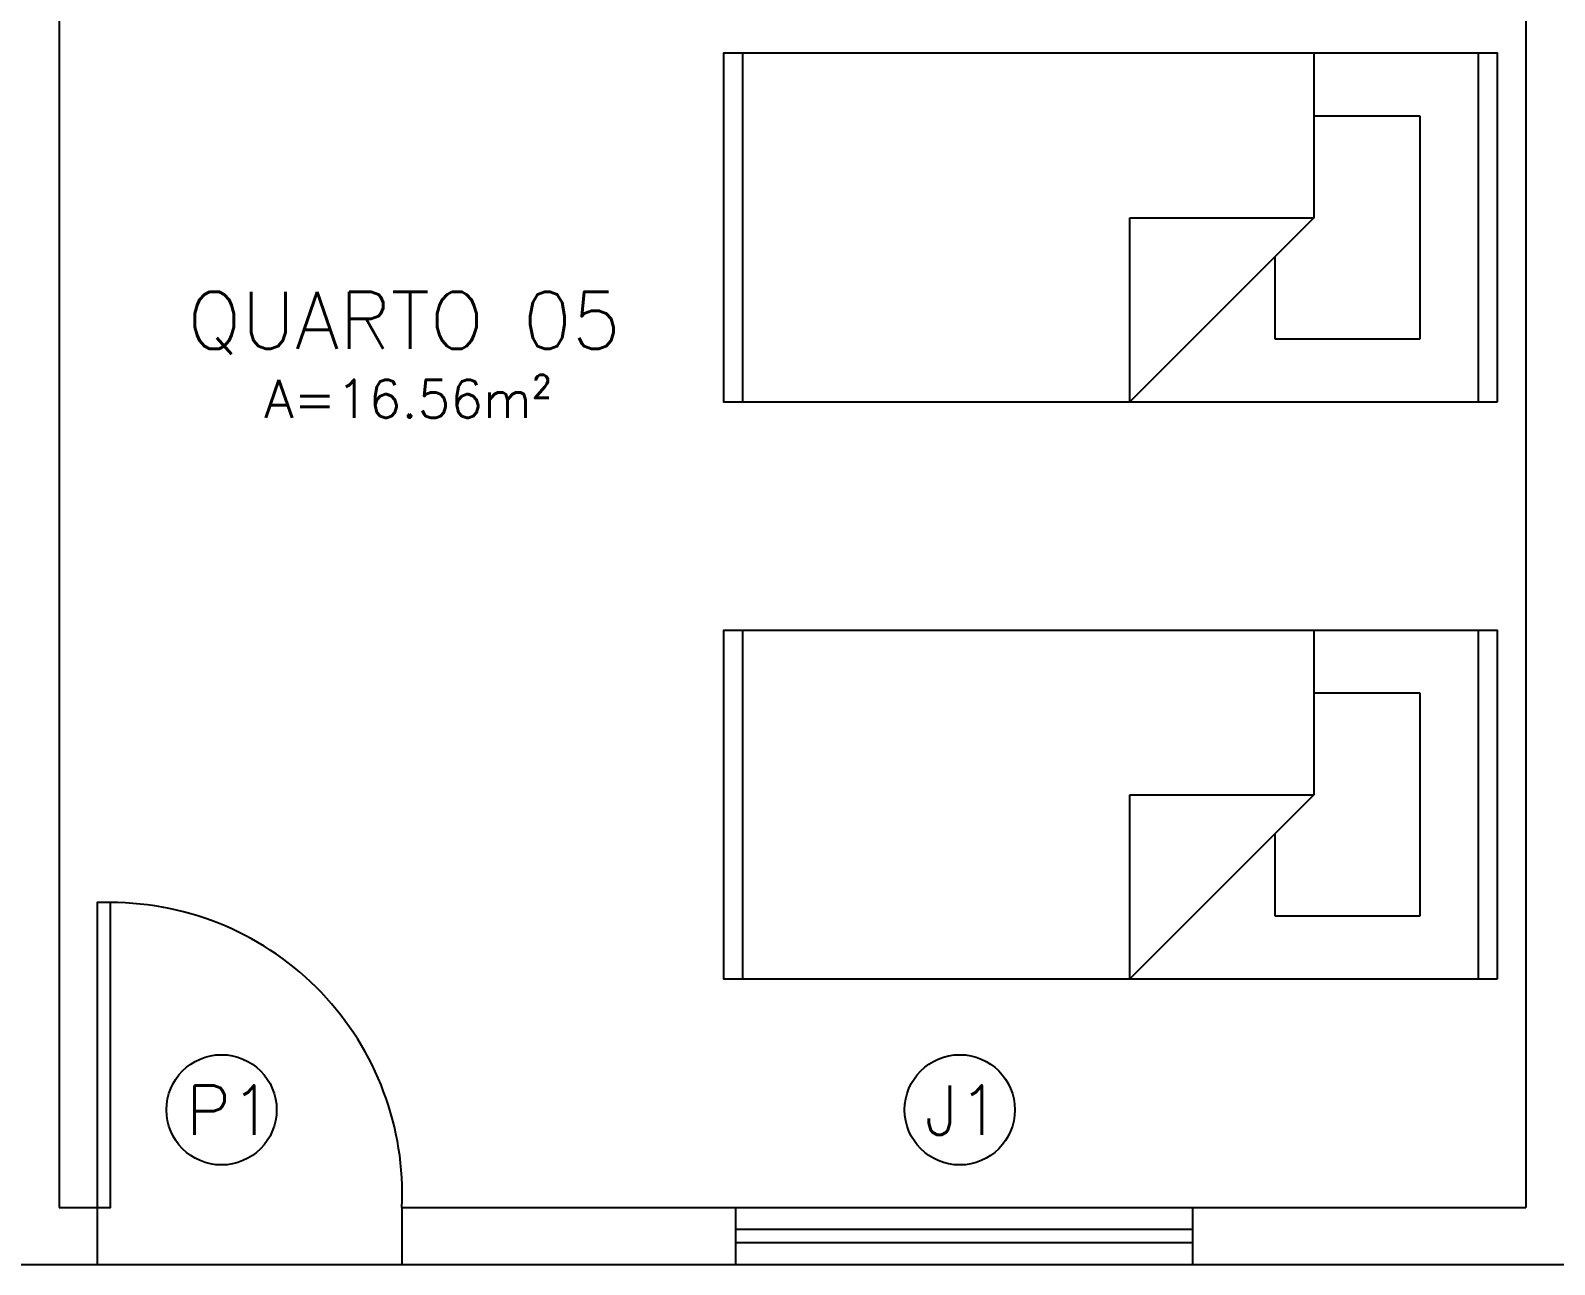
# Model space of a CAD drawing. Header units: millimetres. Extents: x 45003 to 46969, y 6653 to 6979.
# Drawn here: x 45068.441 to 45072.441, y 6715.959 to 6719.198 of the extents above; entities that cross this region are included whole.
import ezdxf

# ---------------------------------------------------------------- set-up
doc = ezdxf.new("R2010")
doc.units = ezdxf.units.MM
for name, color, linetype in [('ARQ-ALVENARIA', 4, 'Continuous'), ('ARQ-ESQ-01', 1, 'Continuous'), ('ARQ-ESQ-02', 2, 'Continuous'), ('ARQ-MÓVEIS', 170, 'Continuous'), ('ARQ-PENA-02', 2, 'Continuous'), ('ARQ-PENA-FINA-CINZA', 8, 'Continuous'), ('ARQ-TEXTO2', 2, 'Continuous'), ('ARQ-TEXTO3', 3, 'Continuous')]:
    doc.layers.add(name, color=color, linetype=linetype)
doc.styles.add('ROMANS', font='romans.shx')

# ---------------------------------------------------------------- blocks, each defined once
blk = doc.blocks.new('mobiliariop156')
for p, q in [((-1.9812, -0.4572), (-1.9812, 0.4572)), ((-0.4826, 0.4572), (-0.4826, 0.0254)), ((-0.0508, 0.4572), (-0.0508, -0.4572)), ((-0.2032, 0.2921), (-0.4826, 0.2921)), ((-0.2032, -0.2921), (-0.2032, 0.2921)), ((-0.9652, -0.4572), (-0.9652, 0.0254)), ((-0.4826, 0.0254), (-0.9652, -0.4572)), ((-0.9652, 0.0254), (-0.4826, 0.0254)), ((-0.5842, -0.0762), (-0.5842, -0.2921)), ((-0.5842, -0.2921), (-0.2032, -0.2921))]:
    blk.add_line(p, q)
blk.add_lwpolyline([(0, -0.4572), (0, 0.4572), (-2.032, 0.4572), (-2.032, -0.4572)], close=True)

msp = doc.modelspace()

# ---------------------------------------------------------------- linework, layer by layer
at = {"layer": 'ARQ-ALVENARIA'}
for p, q in [((45068.5165, 6721.4595), (45068.5165, 6716.1095)), ((45072.3665, 6719.8095), (45072.3665, 6716.1095)), ((45068.5165, 6716.1095), (45068.6165, 6716.1095)), ((45068.6165, 6716.1095), (45068.6165, 6715.9595)), ((45069.4165, 6716.1095), (45070.2915, 6716.1095)), ((45069.4165, 6716.1095), (45069.4165, 6715.9595)), ((45070.2915, 6716.1095), (45070.2915, 6715.9595)), ((45071.4915, 6716.1095), (45072.3665, 6716.1095)), ((45071.4915, 6716.1095), (45071.4915, 6715.9595)), ((45067.4915, 6715.9595), (45068.6165, 6715.9595)), ((45069.4165, 6715.9595), (45070.2915, 6715.9595)), ((45071.4915, 6715.9595), (45072.6165, 6715.9595))]:
    msp.add_line(p, q, dxfattribs=at)
at = {"layer": 'ARQ-ESQ-01'}
for p, q in [((45070.2915, 6716.1095), (45071.4915, 6716.1095)), ((45070.2915, 6715.9595), (45071.4915, 6715.9595))]:
    msp.add_line(p, q, dxfattribs=at)
at = {"layer": 'ARQ-ESQ-01', "ltscale": 0.03}
for centre in [(45068.9429, 6716.3654), (45070.8805, 6716.3654)]:
    msp.add_circle(centre, 0.1447, dxfattribs=at)
at = {"layer": 'ARQ-ESQ-01'}
msp.add_arc((45068.6515, 6716.1437), 0.7658, 357.4377, 90, dxfattribs=at)
at = {"layer": 'ARQ-ESQ-02'}
msp.add_lwpolyline([(45068.6165, 6716.1095), (45068.6515, 6716.1095), (45068.6515, 6716.9095), (45068.6165, 6716.9095)], close=True, dxfattribs=at)
at = {"layer": 'ARQ-PENA-02', "ltscale": 0.025}
for p, q in [((45070.2915, 6716.052), (45071.4915, 6716.052)), ((45070.2915, 6716.017), (45071.4915, 6716.017))]:
    msp.add_line(p, q, dxfattribs=at)
at = {"layer": 'ARQ-PENA-FINA-CINZA'}
msp.add_line((45068.6165, 6715.9595), (45069.4165, 6715.9595), dxfattribs=at)

# ---------------------------------------------------------------- block references
at = {"layer": 'ARQ-MÓVEIS'}
for p in [(45072.292, 6718.6809), (45072.292, 6717.1665)]:
    msp.add_blockref('mobiliariop156', p, dxfattribs=at)

# ---------------------------------------------------------------- texts
at = {"layer": 'ARQ-TEXTO2', "insert": (45069.0551, 6718.2815), "char_height": 0.1, "attachment_point": 1, "style": 'ROMANS'}
msp.add_mtext('A=16.56m²', dxfattribs=at)
at = {"layer": 'ARQ-TEXTO2', "char_height": 0.13, "width": 0.199395, "attachment_point": 1, "style": 'ROMANS'}
for s, insert in [('P1', (45068.8501, 6716.4296)), ('J1', (45070.7878, 6716.4296))]:
    msp.add_mtext(s, dxfattribs=dict(at, insert=insert))
at = {"layer": 'ARQ-TEXTO3', "insert": (45069.4222, 6718.4304), "char_height": 0.15, "attachment_point": 5, "style": 'ROMANS'}
msp.add_mtext('QUARTO 05', dxfattribs=at)

doc.saveas('drawing.dxf')
